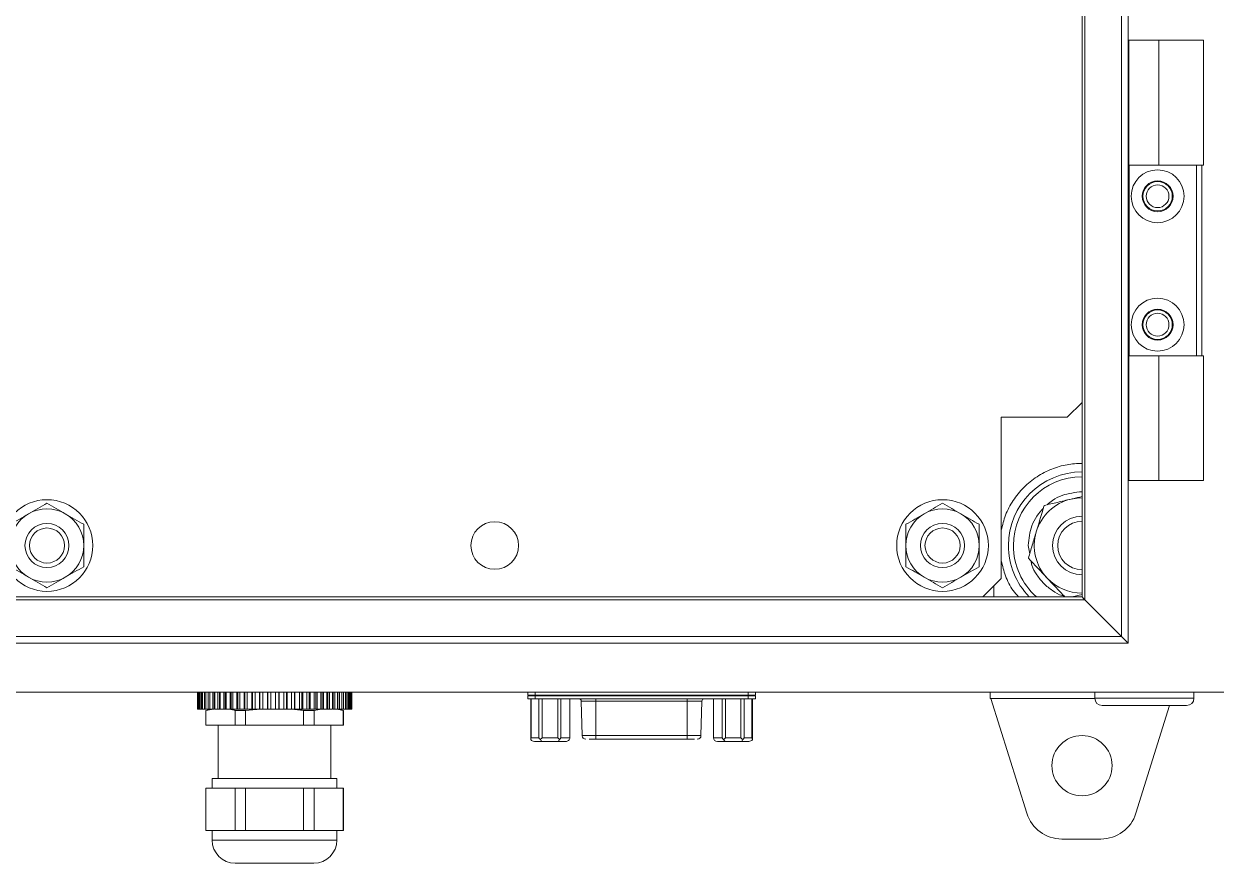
# Model space of a CAD drawing. Extents: x 4137 to 28680, y 2446 to 6814.
# Drawn here: x 16309.4 to 16514, y 6195.1 to 6339.2 of the extents above; entities that cross this region are included whole.
import ezdxf

# ---------------------------------------------------------------- set-up
doc = ezdxf.new("R2010")
doc.units = 0
doc.header["$LTSCALE"] = 0.5
doc.layers.get('0').update_dxf_attribs({"linetype": 'CONTINUOUS'})

msp = doc.modelspace()

# ---------------------------------------------------------------- linework, layer by layer
at = {"color": 7, "linetype": 'Continuous', "lineweight": 15}
for p, q in [((16498.95, 6594.02), (16498.95, 6232.89)), ((16498.95, 6594.02), (16498.95, 6232.89)), ((16497.78, 6592.86), (16497.78, 6234.06)), ((16497.78, 6592.86), (16497.78, 6234.06)), ((16491, 6586.08), (16491, 6240.84)), ((16491, 6586.08), (16491, 6240.84)), ((16491.49, 6240.34), (16491.49, 6586.57)), ((16491.49, 6240.34), (16491.49, 6586.57)), ((16499.04, 6336.41), (16498.95, 6336.41)), ((16499.04, 6336.41), (16498.95, 6336.41)), ((16499.04, 6314.99), (16499.04, 6336.41)), ((16499.04, 6336.41), (16504.16, 6336.41)), ((16499.04, 6314.99), (16499.04, 6336.41)), ((16499.04, 6336.41), (16504.16, 6336.41)), ((16504.16, 6336.41), (16504.16, 6314.99)), ((16504.16, 6336.41), (16511.85, 6336.41)), ((16504.16, 6336.41), (16504.16, 6314.99)), ((16504.16, 6336.41), (16511.85, 6336.41)), ((16511.85, 6314.99), (16511.85, 6336.41)), ((16511.85, 6314.99), (16511.85, 6336.41)), ((16498.95, 6314.99), (16499.04, 6314.99)), ((16498.95, 6314.99), (16499.04, 6314.99)), ((16504.16, 6314.99), (16499.04, 6314.99)), ((16504.16, 6314.99), (16499.04, 6314.99)), ((16499.07, 6282.23), (16499.07, 6314.99)), ((16499.07, 6282.23), (16499.07, 6314.99)), ((16504.16, 6314.99), (16511.85, 6314.99)), ((16504.16, 6314.99), (16511.85, 6314.99)), ((16510.66, 6314.99), (16510.66, 6282.23)), ((16510.66, 6314.99), (16510.66, 6282.23)), ((16511.54, 6282.23), (16511.54, 6314.99)), ((16511.54, 6282.23), (16511.54, 6314.99)), ((16498.95, 6282.23), (16499.04, 6282.23)), ((16498.95, 6282.23), (16499.04, 6282.23)), ((16499.04, 6260.81), (16499.04, 6282.23)), ((16499.04, 6282.23), (16504.16, 6282.23)), ((16499.04, 6260.81), (16499.04, 6282.23)), ((16499.04, 6282.23), (16504.16, 6282.23)), ((16504.16, 6282.23), (16504.16, 6260.81)), ((16511.85, 6282.23), (16504.16, 6282.23)), ((16504.16, 6282.23), (16504.16, 6260.81)), ((16511.85, 6282.23), (16504.16, 6282.23)), ((16511.85, 6260.81), (16511.85, 6282.23)), ((16511.85, 6260.81), (16511.85, 6282.23)), ((16491, 6274.23), (16488.48, 6271.71)), ((16491, 6274.23), (16488.48, 6271.71)), ((16488.48, 6271.71), (16477.14, 6271.71)), ((16477.14, 6271.71), (16477.14, 6243.99)), ((16488.48, 6271.71), (16477.14, 6271.71)), ((16477.14, 6271.71), (16477.14, 6243.99)), ((16498.95, 6260.81), (16499.04, 6260.81)), ((16498.95, 6260.81), (16499.04, 6260.81)), ((16499.04, 6260.81), (16504.16, 6260.81)), ((16499.04, 6260.81), (16504.16, 6260.81)), ((16504.16, 6260.81), (16511.85, 6260.81)), ((16504.16, 6260.81), (16511.85, 6260.81)), ((16477.14, 6243.99), (16473.99, 6240.84)), ((16477.14, 6243.99), (16473.99, 6240.84)), ((16475.88, 6240.84), (16475.88, 6242.73)), ((16475.88, 6240.84), (16475.88, 6242.73)), ((16280.09, 6240.34), (16491.49, 6240.34)), ((16280.09, 6240.34), (16491.49, 6240.34)), ((16491, 6240.84), (16280.58, 6240.84)), ((16491, 6240.84), (16280.58, 6240.84)), ((16491, 6241.24), (16489.29, 6240.84)), ((16491, 6241.24), (16489.29, 6240.84)), ((16497.78, 6234.06), (16491.49, 6240.34)), ((16497.78, 6234.06), (16491.49, 6240.34)), ((16497.78, 6234.06), (16273.8, 6234.06)), ((16497.78, 6234.06), (16273.8, 6234.06)), ((16497.78, 6234.06), (16498.95, 6232.89)), ((16497.78, 6234.06), (16498.95, 6232.89)), ((16498.95, 6232.89), (16272.63, 6232.89)), ((16498.95, 6232.89), (16272.63, 6232.89)), ((16264.2, 6224.46), (16516.2, 6224.46)), ((16264.2, 6224.46), (16516.2, 6224.46)), ((16339.15, 6224.46), (16339.15, 6221.58)), ((16339.15, 6224.46), (16339.15, 6221.58)), ((16339.16, 6224.46), (16339.16, 6221.58)), ((16339.16, 6224.46), (16339.16, 6221.58)), ((16339.25, 6221.58), (16339.25, 6224.46)), ((16339.25, 6221.58), (16339.25, 6224.46)), ((16339.31, 6224.46), (16339.31, 6221.58)), ((16339.31, 6224.46), (16339.31, 6221.58)), ((16339.49, 6221.58), (16339.49, 6224.46)), ((16339.49, 6221.58), (16339.49, 6224.46)), ((16339.61, 6224.46), (16339.61, 6221.58)), ((16339.61, 6224.46), (16339.61, 6221.58)), ((16339.87, 6221.58), (16339.87, 6224.46)), ((16339.87, 6221.58), (16339.87, 6224.46)), ((16340.05, 6224.46), (16340.05, 6221.58)), ((16340.05, 6224.46), (16340.05, 6221.58)), ((16340.38, 6221.58), (16340.38, 6224.46)), ((16340.38, 6221.58), (16340.38, 6224.46)), ((16340.62, 6224.46), (16340.62, 6221.58)), ((16340.62, 6224.46), (16340.62, 6221.58)), ((16341.03, 6221.58), (16341.03, 6224.46)), ((16341.03, 6221.58), (16341.03, 6224.46)), ((16341.31, 6224.46), (16341.31, 6221.58)), ((16341.31, 6224.46), (16341.31, 6221.58)), ((16341.32, 6224.46), (16341.32, 6221.58)), ((16341.32, 6224.46), (16341.32, 6221.58)), ((16341.8, 6221.58), (16341.8, 6224.46)), ((16341.8, 6221.58), (16341.8, 6224.46)), ((16342.06, 6224.46), (16342.06, 6221.58)), ((16342.06, 6224.46), (16342.06, 6221.58)), ((16342.14, 6224.46), (16342.14, 6221.58)), ((16342.14, 6224.46), (16342.14, 6221.58)), ((16342.69, 6221.58), (16342.69, 6224.46)), ((16342.69, 6221.58), (16342.69, 6224.46)), ((16342.93, 6224.46), (16342.93, 6221.58)), ((16342.93, 6224.46), (16342.93, 6221.58)), ((16343.08, 6224.46), (16343.08, 6221.58)), ((16343.08, 6224.46), (16343.08, 6221.58)), ((16343.68, 6221.58), (16343.68, 6224.46)), ((16343.68, 6221.58), (16343.68, 6224.46)), ((16343.9, 6224.46), (16343.9, 6221.58)), ((16343.9, 6224.46), (16343.9, 6221.58)), ((16344.12, 6224.46), (16344.12, 6221.58)), ((16344.12, 6224.46), (16344.12, 6221.58)), ((16344.77, 6221.58), (16344.77, 6224.46)), ((16344.77, 6221.58), (16344.77, 6224.46)), ((16344.96, 6224.46), (16344.96, 6221.58)), ((16344.96, 6224.46), (16344.96, 6221.58)), ((16345.24, 6224.46), (16345.24, 6221.58)), ((16345.24, 6224.46), (16345.24, 6221.58)), ((16345.95, 6221.58), (16345.95, 6224.46)), ((16345.95, 6221.58), (16345.95, 6224.46)), ((16346.1, 6224.46), (16346.1, 6221.58)), ((16346.1, 6224.46), (16346.1, 6221.58)), ((16346.45, 6224.46), (16346.45, 6221.58)), ((16346.45, 6224.46), (16346.45, 6221.58)), ((16347.19, 6221.58), (16347.19, 6224.46)), ((16347.19, 6221.58), (16347.19, 6224.46)), ((16347.32, 6224.46), (16347.32, 6221.58)), ((16347.32, 6224.46), (16347.32, 6221.58)), ((16347.72, 6224.46), (16347.72, 6221.58)), ((16347.72, 6224.46), (16347.72, 6221.58)), ((16348.49, 6221.58), (16348.49, 6224.46)), ((16348.49, 6221.58), (16348.49, 6224.46)), ((16348.59, 6224.46), (16348.59, 6221.58)), ((16348.59, 6224.46), (16348.59, 6221.58)), ((16349.05, 6224.46), (16349.05, 6221.58)), ((16349.05, 6224.46), (16349.05, 6221.58)), ((16349.83, 6221.58), (16349.83, 6224.46)), ((16349.83, 6221.58), (16349.83, 6224.46)), ((16349.9, 6224.46), (16349.9, 6221.58)), ((16349.9, 6224.46), (16349.9, 6221.58)), ((16350.41, 6224.46), (16350.41, 6221.58)), ((16350.41, 6224.46), (16350.41, 6221.58)), ((16351.21, 6221.58), (16351.21, 6224.46)), ((16351.21, 6221.58), (16351.21, 6224.46)), ((16351.24, 6224.46), (16351.24, 6221.58)), ((16351.24, 6224.46), (16351.24, 6221.58)), ((16351.78, 6221.58), (16351.78, 6224.46)), ((16351.78, 6221.58), (16351.78, 6224.46)), ((16351.79, 6224.46), (16351.79, 6221.58)), ((16351.79, 6224.46), (16351.79, 6221.58)), ((16352.59, 6221.58), (16352.59, 6224.46)), ((16352.59, 6221.58), (16352.59, 6224.46)), ((16353.13, 6221.58), (16353.13, 6224.46)), ((16353.13, 6221.58), (16353.13, 6224.46)), ((16353.18, 6224.46), (16353.18, 6221.58)), ((16353.18, 6224.46), (16353.18, 6221.58)), ((16353.97, 6221.58), (16353.97, 6224.46)), ((16353.97, 6221.58), (16353.97, 6224.46)), ((16354.48, 6221.58), (16354.48, 6224.46)), ((16354.48, 6221.58), (16354.48, 6224.46)), ((16354.56, 6224.46), (16354.56, 6221.58)), ((16354.56, 6224.46), (16354.56, 6221.58)), ((16355.34, 6221.58), (16355.34, 6224.46)), ((16355.34, 6221.58), (16355.34, 6224.46)), ((16355.8, 6221.58), (16355.8, 6224.46)), ((16355.8, 6221.58), (16355.8, 6224.46)), ((16355.91, 6224.46), (16355.91, 6221.58)), ((16355.91, 6224.46), (16355.91, 6221.58)), ((16356.67, 6221.58), (16356.67, 6224.46)), ((16356.67, 6221.58), (16356.67, 6224.46)), ((16357.08, 6221.58), (16357.08, 6224.46)), ((16357.08, 6221.58), (16357.08, 6224.46)), ((16357.23, 6224.46), (16357.23, 6221.58)), ((16357.23, 6224.46), (16357.23, 6221.58)), ((16357.96, 6221.58), (16357.96, 6224.46)), ((16357.96, 6221.58), (16357.96, 6224.46)), ((16358.32, 6221.58), (16358.32, 6224.46)), ((16358.32, 6221.58), (16358.32, 6224.46)), ((16358.49, 6224.46), (16358.49, 6221.58)), ((16358.49, 6224.46), (16358.49, 6221.58)), ((16359.19, 6221.58), (16359.19, 6224.46)), ((16359.19, 6221.58), (16359.19, 6224.46)), ((16359.48, 6221.58), (16359.48, 6224.46)), ((16359.48, 6221.58), (16359.48, 6224.46)), ((16359.69, 6224.46), (16359.69, 6221.58)), ((16359.69, 6224.46), (16359.69, 6221.58)), ((16360.34, 6221.58), (16360.34, 6224.46)), ((16360.34, 6221.58), (16360.34, 6224.46)), ((16360.57, 6221.58), (16360.57, 6224.46)), ((16360.57, 6221.58), (16360.57, 6224.46)), ((16360.81, 6224.46), (16360.81, 6221.58)), ((16360.81, 6224.46), (16360.81, 6221.58)), ((16361.4, 6221.58), (16361.4, 6224.46)), ((16361.4, 6221.58), (16361.4, 6224.46)), ((16361.57, 6221.58), (16361.57, 6224.46)), ((16361.57, 6221.58), (16361.57, 6224.46)), ((16361.84, 6224.46), (16361.84, 6221.58)), ((16361.84, 6224.46), (16361.84, 6221.58)), ((16362.37, 6221.58), (16362.37, 6224.46)), ((16362.37, 6221.58), (16362.37, 6224.46)), ((16362.47, 6221.58), (16362.47, 6224.46)), ((16362.47, 6221.58), (16362.47, 6224.46)), ((16362.76, 6224.46), (16362.76, 6221.58)), ((16362.76, 6224.46), (16362.76, 6221.58)), ((16363.22, 6221.58), (16363.22, 6224.46)), ((16363.22, 6221.58), (16363.22, 6224.46)), ((16363.26, 6221.58), (16363.26, 6224.46)), ((16363.26, 6221.58), (16363.26, 6224.46)), ((16363.57, 6224.46), (16363.57, 6221.58)), ((16363.57, 6224.46), (16363.57, 6221.58)), ((16363.96, 6221.58), (16363.96, 6224.46)), ((16363.96, 6221.58), (16363.96, 6224.46)), ((16364.26, 6224.46), (16364.26, 6221.58)), ((16364.26, 6224.46), (16364.26, 6221.58)), ((16364.57, 6221.58), (16364.57, 6224.46)), ((16364.57, 6221.58), (16364.57, 6224.46)), ((16364.81, 6224.46), (16364.81, 6221.58)), ((16364.81, 6224.46), (16364.81, 6221.58)), ((16365.05, 6221.58), (16365.05, 6224.46)), ((16365.05, 6221.58), (16365.05, 6224.46)), ((16365.23, 6224.46), (16365.23, 6221.58)), ((16365.23, 6224.46), (16365.23, 6221.58)), ((16365.39, 6221.58), (16365.39, 6224.46)), ((16365.39, 6221.58), (16365.39, 6224.46)), ((16365.51, 6224.46), (16365.51, 6221.58)), ((16365.51, 6224.46), (16365.51, 6221.58)), ((16365.59, 6221.58), (16365.59, 6224.46)), ((16365.59, 6221.58), (16365.59, 6224.46)), ((16365.65, 6224.46), (16365.65, 6221.58)), ((16365.65, 6224.46), (16365.65, 6221.58)), ((16395.87, 6223.95), (16395.87, 6224.46)), ((16395.87, 6223.95), (16395.87, 6224.46)), ((16395.87, 6223.95), (16397.13, 6223.95)), ((16395.87, 6223.95), (16397.13, 6223.95)), ((16395.87, 6223.32), (16395.87, 6223.83)), ((16397.13, 6223.83), (16395.87, 6223.83)), ((16395.87, 6223.32), (16395.87, 6223.83)), ((16397.13, 6223.83), (16395.87, 6223.83)), ((16397.13, 6223.95), (16397.13, 6224.46)), ((16397.13, 6223.95), (16397.13, 6224.46)), ((16397.13, 6223.95), (16433.67, 6223.95)), ((16397.13, 6223.95), (16433.67, 6223.95)), ((16397.13, 6223.32), (16397.13, 6223.83)), ((16433.67, 6223.83), (16397.13, 6223.83)), ((16397.13, 6223.32), (16397.13, 6223.83)), ((16433.67, 6223.83), (16397.13, 6223.83)), ((16397.76, 6223.95), (16397.76, 6223.83)), ((16397.76, 6223.95), (16397.76, 6223.83)), ((16401.54, 6223.83), (16401.54, 6223.95)), ((16401.54, 6223.83), (16401.54, 6223.95)), ((16406.04, 6223.95), (16406.04, 6223.83)), ((16406.04, 6223.95), (16406.04, 6223.83)), ((16424.76, 6223.83), (16424.76, 6223.95)), ((16424.76, 6223.83), (16424.76, 6223.95)), ((16429.26, 6223.95), (16429.26, 6223.83)), ((16429.26, 6223.95), (16429.26, 6223.83)), ((16433.04, 6223.83), (16433.04, 6223.95)), ((16433.04, 6223.83), (16433.04, 6223.95)), ((16433.67, 6223.95), (16433.67, 6224.46)), ((16433.67, 6223.95), (16433.67, 6224.46)), ((16433.67, 6223.95), (16434.93, 6223.95)), ((16433.67, 6223.95), (16434.93, 6223.95)), ((16433.67, 6223.83), (16433.67, 6223.32)), ((16434.93, 6223.83), (16433.67, 6223.83)), ((16433.67, 6223.83), (16433.67, 6223.32)), ((16434.93, 6223.83), (16433.67, 6223.83)), ((16434.93, 6223.95), (16434.93, 6224.46)), ((16434.93, 6223.95), (16434.93, 6224.46)), ((16434.93, 6223.32), (16434.93, 6223.83)), ((16434.93, 6223.32), (16434.93, 6223.83)), ((16475.25, 6224.46), (16475.25, 6223.41)), ((16475.25, 6224.46), (16475.25, 6223.41)), ((16493.2, 6224.46), (16493.2, 6223.45)), ((16493.2, 6224.46), (16493.2, 6223.45)), ((16510.21, 6223.45), (16510.21, 6224.46)), ((16510.21, 6223.45), (16510.21, 6224.46)), ((16339.15, 6221.58), (16339.16, 6221.58)), ((16339.15, 6221.58), (16339.16, 6221.58)), ((16339.16, 6221.58), (16339.25, 6221.58)), ((16339.16, 6221.58), (16339.25, 6221.58)), ((16339.25, 6221.58), (16339.31, 6221.58)), ((16339.25, 6221.58), (16339.31, 6221.58)), ((16339.31, 6221.58), (16339.49, 6221.58)), ((16339.31, 6221.58), (16339.49, 6221.58)), ((16339.49, 6221.58), (16339.61, 6221.58)), ((16339.49, 6221.58), (16339.61, 6221.58)), ((16339.61, 6221.58), (16339.87, 6221.58)), ((16339.61, 6221.58), (16339.87, 6221.58)), ((16339.87, 6221.58), (16340.05, 6221.58)), ((16339.87, 6221.58), (16340.05, 6221.58)), ((16340.05, 6221.58), (16340.38, 6221.58)), ((16340.05, 6221.58), (16340.38, 6221.58)), ((16340.38, 6221.58), (16340.62, 6221.58)), ((16340.38, 6221.58), (16340.62, 6221.58)), ((16341.43, 6221.58), (16340.59, 6221.35)), ((16341.43, 6221.58), (16340.59, 6221.35)), ((16340.62, 6221.58), (16341.03, 6221.58)), ((16340.62, 6221.58), (16341.03, 6221.58)), ((16340.63, 6221.35), (16341.93, 6221.58)), ((16340.63, 6221.35), (16341.93, 6221.58)), ((16341.03, 6221.58), (16341.31, 6221.58)), ((16341.03, 6221.58), (16341.31, 6221.58)), ((16341.32, 6221.58), (16341.8, 6221.58)), ((16341.32, 6221.58), (16341.8, 6221.58)), ((16341.8, 6221.58), (16342.06, 6221.58)), ((16341.8, 6221.58), (16342.06, 6221.58)), ((16342.14, 6221.58), (16342.69, 6221.58)), ((16342.14, 6221.58), (16342.69, 6221.58)), ((16342.69, 6221.58), (16342.93, 6221.58)), ((16342.69, 6221.58), (16342.93, 6221.58)), ((16342.93, 6221.58), (16343.08, 6221.58)), ((16342.93, 6221.58), (16343.08, 6221.58)), ((16343.08, 6221.58), (16343.68, 6221.58)), ((16343.08, 6221.58), (16343.68, 6221.58)), ((16343.68, 6221.58), (16343.9, 6221.58)), ((16343.68, 6221.58), (16343.9, 6221.58)), ((16343.9, 6221.58), (16344.12, 6221.58)), ((16343.9, 6221.58), (16344.12, 6221.58)), ((16344.12, 6221.58), (16344.77, 6221.58)), ((16344.12, 6221.58), (16344.77, 6221.58)), ((16344.77, 6221.58), (16344.96, 6221.58)), ((16344.77, 6221.58), (16344.96, 6221.58)), ((16344.96, 6221.58), (16345.24, 6221.58)), ((16344.96, 6221.58), (16345.24, 6221.58)), ((16345.24, 6221.58), (16345.95, 6221.58)), ((16345.24, 6221.58), (16345.95, 6221.58)), ((16345.95, 6221.58), (16346.1, 6221.58)), ((16345.95, 6221.58), (16346.1, 6221.58)), ((16346.1, 6221.58), (16346.59, 6221.58)), ((16346.1, 6221.58), (16346.59, 6221.58)), ((16346.45, 6221.58), (16347.19, 6221.58)), ((16346.45, 6221.58), (16347.19, 6221.58)), ((16347.19, 6221.58), (16347.32, 6221.58)), ((16347.19, 6221.58), (16347.32, 6221.58)), ((16347.32, 6221.58), (16347.83, 6221.58)), ((16347.32, 6221.58), (16347.83, 6221.58)), ((16347.41, 6221.35), (16350.02, 6221.58)), ((16347.41, 6221.35), (16350.02, 6221.58)), ((16347.72, 6221.58), (16348.49, 6221.58)), ((16347.72, 6221.58), (16348.49, 6221.58)), ((16348.49, 6221.58), (16348.59, 6221.58)), ((16348.49, 6221.58), (16348.59, 6221.58)), ((16348.59, 6221.58), (16349.11, 6221.58)), ((16348.59, 6221.58), (16349.11, 6221.58)), ((16349.05, 6221.58), (16349.83, 6221.58)), ((16349.05, 6221.58), (16349.83, 6221.58)), ((16349.83, 6221.58), (16349.9, 6221.58)), ((16349.83, 6221.58), (16349.9, 6221.58)), ((16349.9, 6221.58), (16350.44, 6221.58)), ((16349.9, 6221.58), (16350.44, 6221.58)), ((16350.41, 6221.58), (16351.21, 6221.58)), ((16350.41, 6221.58), (16351.21, 6221.58)), ((16351.21, 6221.58), (16351.24, 6221.58)), ((16351.21, 6221.58), (16351.24, 6221.58)), ((16351.24, 6221.58), (16351.78, 6221.58)), ((16351.24, 6221.58), (16351.78, 6221.58)), ((16351.79, 6221.58), (16351.78, 6221.58)), ((16351.79, 6221.58), (16351.78, 6221.58)), ((16351.79, 6221.58), (16352.59, 6221.58)), ((16351.79, 6221.58), (16352.59, 6221.58)), ((16352.59, 6221.58), (16353.13, 6221.58)), ((16352.59, 6221.58), (16353.13, 6221.58)), ((16353.18, 6221.58), (16353.13, 6221.58)), ((16353.18, 6221.58), (16353.13, 6221.58)), ((16353.18, 6221.58), (16353.97, 6221.58)), ((16353.18, 6221.58), (16353.97, 6221.58)), ((16353.94, 6221.58), (16354.48, 6221.58)), ((16353.94, 6221.58), (16354.48, 6221.58)), ((16354.56, 6221.58), (16354.48, 6221.58)), ((16354.56, 6221.58), (16354.48, 6221.58)), ((16354.56, 6221.58), (16355.34, 6221.58)), ((16354.56, 6221.58), (16355.34, 6221.58)), ((16355.27, 6221.58), (16355.8, 6221.58)), ((16355.27, 6221.58), (16355.8, 6221.58)), ((16355.91, 6221.58), (16355.8, 6221.58)), ((16355.91, 6221.58), (16355.8, 6221.58)), ((16355.91, 6221.58), (16356.67, 6221.58)), ((16355.91, 6221.58), (16356.67, 6221.58)), ((16356.57, 6221.58), (16357.08, 6221.58)), ((16356.57, 6221.58), (16357.08, 6221.58)), ((16357.23, 6221.58), (16357.08, 6221.58)), ((16357.23, 6221.58), (16357.08, 6221.58)), ((16357.23, 6221.58), (16357.96, 6221.58)), ((16357.23, 6221.58), (16357.96, 6221.58)), ((16357.82, 6221.58), (16358.32, 6221.58)), ((16357.82, 6221.58), (16358.32, 6221.58)), ((16358.49, 6221.58), (16358.32, 6221.58)), ((16358.49, 6221.58), (16358.32, 6221.58)), ((16358.49, 6221.58), (16359.19, 6221.58)), ((16358.49, 6221.58), (16359.19, 6221.58)), ((16359.02, 6221.58), (16359.48, 6221.58)), ((16359.02, 6221.58), (16359.48, 6221.58)), ((16359.18, 6221.35), (16360.48, 6221.58)), ((16359.18, 6221.35), (16360.48, 6221.58)), ((16359.69, 6221.58), (16359.48, 6221.58)), ((16359.69, 6221.58), (16359.48, 6221.58)), ((16359.69, 6221.58), (16360.34, 6221.58)), ((16359.69, 6221.58), (16360.34, 6221.58)), ((16360.34, 6221.58), (16360.57, 6221.58)), ((16360.34, 6221.58), (16360.57, 6221.58)), ((16360.81, 6221.58), (16360.57, 6221.58)), ((16360.81, 6221.58), (16360.57, 6221.58)), ((16360.81, 6221.58), (16361.4, 6221.58)), ((16360.81, 6221.58), (16361.4, 6221.58)), ((16361.4, 6221.58), (16361.57, 6221.58)), ((16361.4, 6221.58), (16361.57, 6221.58)), ((16361.84, 6221.58), (16361.57, 6221.58)), ((16361.84, 6221.58), (16361.57, 6221.58)), ((16361.84, 6221.58), (16362.37, 6221.58)), ((16361.84, 6221.58), (16362.37, 6221.58)), ((16362.76, 6221.58), (16362.47, 6221.58)), ((16362.76, 6221.58), (16362.47, 6221.58)), ((16362.76, 6221.58), (16363.22, 6221.58)), ((16362.76, 6221.58), (16363.22, 6221.58)), ((16363.57, 6221.58), (16363.26, 6221.58)), ((16363.57, 6221.58), (16363.26, 6221.58)), ((16364.21, 6221.35), (16363.37, 6221.58)), ((16364.21, 6221.35), (16363.37, 6221.58)), ((16363.57, 6221.58), (16363.96, 6221.58)), ((16363.57, 6221.58), (16363.96, 6221.58)), ((16364.26, 6221.58), (16363.96, 6221.58)), ((16364.26, 6221.58), (16363.96, 6221.58)), ((16364.26, 6221.58), (16364.57, 6221.58)), ((16364.26, 6221.58), (16364.57, 6221.58)), ((16364.81, 6221.58), (16364.57, 6221.58)), ((16364.81, 6221.58), (16364.57, 6221.58)), ((16364.81, 6221.58), (16365.05, 6221.58)), ((16364.81, 6221.58), (16365.05, 6221.58)), ((16365.23, 6221.58), (16365.05, 6221.58)), ((16365.23, 6221.58), (16365.05, 6221.58)), ((16365.23, 6221.58), (16365.39, 6221.58)), ((16365.23, 6221.58), (16365.39, 6221.58)), ((16365.51, 6221.58), (16365.39, 6221.58)), ((16365.51, 6221.58), (16365.39, 6221.58)), ((16365.51, 6221.58), (16365.59, 6221.58)), ((16365.51, 6221.58), (16365.59, 6221.58)), ((16365.65, 6221.58), (16365.59, 6221.58)), ((16365.65, 6221.58), (16365.59, 6221.58)), ((16397.13, 6223.32), (16395.87, 6223.32)), ((16397.13, 6223.32), (16395.87, 6223.32)), ((16396.37, 6223.32), (16396.37, 6216.33)), ((16396.37, 6223.32), (16396.37, 6216.33)), ((16396.45, 6223.32), (16396.45, 6216.65)), ((16396.45, 6223.32), (16396.45, 6216.65)), ((16433.67, 6223.32), (16397.13, 6223.32)), ((16433.67, 6223.32), (16397.13, 6223.32)), ((16397.79, 6216.65), (16397.79, 6223.32)), ((16397.79, 6216.65), (16397.79, 6223.32)), ((16398.34, 6223.32), (16398.34, 6216.65)), ((16398.34, 6223.32), (16398.34, 6216.65)), ((16401.01, 6216.65), (16401.01, 6223.32)), ((16401.01, 6216.65), (16401.01, 6223.32)), ((16401.56, 6223.32), (16401.56, 6216.65)), ((16401.56, 6223.32), (16401.56, 6216.65)), ((16403.07, 6223.32), (16403.07, 6216.65)), ((16403.07, 6223.32), (16403.07, 6216.65)), ((16405.04, 6222.96), (16405.2, 6217.01)), ((16405.04, 6222.96), (16405.2, 6217.01)), ((16407.55, 6222.96), (16407.55, 6223.32)), ((16407.55, 6222.96), (16407.55, 6223.32)), ((16407.55, 6222.96), (16423.25, 6222.96)), ((16407.55, 6217.01), (16407.55, 6222.96)), ((16407.55, 6222.96), (16423.25, 6222.96)), ((16407.55, 6217.01), (16407.55, 6222.96)), ((16423.25, 6223.32), (16423.25, 6222.96)), ((16423.25, 6223.32), (16423.25, 6222.96)), ((16423.25, 6222.96), (16423.25, 6217.01)), ((16423.25, 6222.96), (16423.25, 6217.01)), ((16425.6, 6217.01), (16425.76, 6222.96)), ((16425.6, 6217.01), (16425.76, 6222.96)), ((16427.73, 6223.32), (16427.73, 6216.65)), ((16427.73, 6223.32), (16427.73, 6216.65)), ((16429.24, 6216.65), (16429.24, 6223.32)), ((16429.24, 6216.65), (16429.24, 6223.32)), ((16429.79, 6223.32), (16429.79, 6216.65)), ((16429.79, 6223.32), (16429.79, 6216.65)), ((16432.46, 6216.65), (16432.46, 6223.32)), ((16432.46, 6216.65), (16432.46, 6223.32)), ((16433.01, 6223.32), (16433.01, 6216.65)), ((16433.01, 6223.32), (16433.01, 6216.65)), ((16434.93, 6223.32), (16433.67, 6223.32)), ((16434.93, 6223.32), (16433.67, 6223.32)), ((16434.35, 6216.65), (16434.35, 6223.32)), ((16434.35, 6216.65), (16434.35, 6223.32)), ((16434.43, 6216.33), (16434.43, 6223.32)), ((16434.43, 6216.33), (16434.43, 6223.32)), ((16475.25, 6223.41), (16475.36, 6223.41)), ((16475.25, 6223.41), (16475.36, 6223.41)), ((16475.36, 6223.41), (16493.21, 6223.41)), ((16475.36, 6223.41), (16481.53, 6203.68)), ((16475.36, 6223.41), (16493.21, 6223.41)), ((16475.36, 6223.41), (16481.53, 6203.68)), ((16500.26, 6203.68), (16506.04, 6222.19)), ((16500.26, 6203.68), (16506.04, 6222.19)), ((16340.59, 6221.35), (16340.59, 6218.79)), ((16340.59, 6221.35), (16340.63, 6221.35)), ((16340.59, 6221.35), (16340.59, 6218.79)), ((16340.59, 6221.35), (16340.63, 6221.35)), ((16340.63, 6218.79), (16340.63, 6221.35)), ((16340.63, 6218.79), (16340.63, 6221.35)), ((16345.62, 6221.35), (16347.41, 6221.35)), ((16345.62, 6218.79), (16345.62, 6221.35)), ((16345.62, 6221.35), (16347.41, 6221.35)), ((16345.62, 6218.79), (16345.62, 6221.35)), ((16347.41, 6218.79), (16347.41, 6221.35)), ((16347.41, 6218.79), (16347.41, 6221.35)), ((16357.39, 6218.79), (16357.39, 6221.35)), ((16357.39, 6221.35), (16359.18, 6221.35)), ((16357.39, 6218.79), (16357.39, 6221.35)), ((16357.39, 6221.35), (16359.18, 6221.35)), ((16359.18, 6218.79), (16359.18, 6221.35)), ((16359.18, 6218.79), (16359.18, 6221.35)), ((16364.17, 6218.79), (16364.17, 6221.35)), ((16364.17, 6221.35), (16364.21, 6221.35)), ((16364.17, 6218.79), (16364.17, 6221.35)), ((16364.17, 6221.35), (16364.21, 6221.35)), ((16364.21, 6218.79), (16364.21, 6221.35)), ((16364.21, 6218.79), (16364.21, 6221.35)), ((16340.63, 6218.79), (16340.59, 6218.79)), ((16340.63, 6218.79), (16340.59, 6218.79)), ((16345.62, 6218.79), (16340.63, 6218.79)), ((16345.62, 6218.79), (16340.63, 6218.79)), ((16342.75, 6218.79), (16342.75, 6209.67)), ((16342.75, 6218.79), (16342.75, 6209.67)), ((16347.41, 6218.79), (16345.62, 6218.79)), ((16347.41, 6218.79), (16345.62, 6218.79)), ((16357.39, 6218.79), (16347.41, 6218.79)), ((16357.39, 6218.79), (16347.41, 6218.79)), ((16359.18, 6218.79), (16357.39, 6218.79)), ((16359.18, 6218.79), (16357.39, 6218.79)), ((16364.17, 6218.79), (16359.18, 6218.79)), ((16364.17, 6218.79), (16359.18, 6218.79)), ((16362.05, 6209.67), (16362.05, 6218.79)), ((16362.05, 6209.67), (16362.05, 6218.79)), ((16364.21, 6218.79), (16364.17, 6218.79)), ((16364.21, 6218.79), (16364.17, 6218.79)), ((16397.79, 6216.65), (16396.45, 6216.65)), ((16397.79, 6216.65), (16396.45, 6216.65)), ((16397, 6216.02), (16398.34, 6216.02)), ((16397, 6216.02), (16398.34, 6216.02)), ((16398.02, 6216.33), (16398.34, 6216.65)), ((16398.02, 6216.33), (16398.34, 6216.65)), ((16401.01, 6216.65), (16398.34, 6216.65)), ((16401.01, 6216.65), (16398.34, 6216.65)), ((16398.34, 6216.02), (16401.01, 6216.02)), ((16398.34, 6216.02), (16401.01, 6216.02)), ((16401.01, 6216.02), (16402.35, 6216.02)), ((16401.01, 6216.02), (16402.35, 6216.02)), ((16403.07, 6216.65), (16401.56, 6216.65)), ((16403.07, 6216.65), (16401.56, 6216.65)), ((16405.85, 6216.39), (16405.83, 6216.39)), ((16405.85, 6216.39), (16405.83, 6216.39)), ((16406.39, 6216.39), (16407.55, 6216.39)), ((16406.39, 6216.39), (16407.55, 6216.39)), ((16407.55, 6217.01), (16423.25, 6217.01)), ((16407.55, 6216.39), (16407.55, 6217.01)), ((16407.55, 6217.01), (16423.25, 6217.01)), ((16407.55, 6216.39), (16407.55, 6217.01)), ((16407.55, 6216.39), (16423.25, 6216.39)), ((16407.55, 6216.39), (16423.25, 6216.39)), ((16423.25, 6217.01), (16423.25, 6216.39)), ((16423.25, 6217.01), (16423.25, 6216.39)), ((16423.25, 6216.39), (16424.41, 6216.39)), ((16423.25, 6216.39), (16424.41, 6216.39)), ((16424.97, 6216.39), (16424.95, 6216.39)), ((16424.97, 6216.39), (16424.95, 6216.39)), ((16429.24, 6216.65), (16427.73, 6216.65)), ((16429.24, 6216.65), (16427.73, 6216.65)), ((16428.45, 6216.02), (16429.79, 6216.02)), ((16428.45, 6216.02), (16429.79, 6216.02)), ((16432.46, 6216.65), (16429.79, 6216.65)), ((16432.46, 6216.65), (16429.79, 6216.65)), ((16429.79, 6216.02), (16432.46, 6216.02)), ((16429.79, 6216.02), (16432.46, 6216.02)), ((16432.46, 6216.02), (16433.8, 6216.02)), ((16432.46, 6216.02), (16433.8, 6216.02)), ((16434.35, 6216.65), (16433.01, 6216.65)), ((16434.35, 6216.65), (16433.01, 6216.65)), ((16341.69, 6209.67), (16341.69, 6208.01)), ((16341.69, 6209.67), (16363.11, 6209.67)), ((16341.69, 6209.67), (16341.69, 6208.01)), ((16341.69, 6209.67), (16363.11, 6209.67)), ((16363.11, 6208.01), (16363.11, 6209.67)), ((16363.11, 6208.01), (16363.11, 6209.67)), ((16340.59, 6208.01), (16340.59, 6200.74)), ((16340.63, 6208.01), (16340.59, 6208.01)), ((16340.59, 6208.01), (16340.59, 6200.74)), ((16340.63, 6208.01), (16340.59, 6208.01)), ((16340.63, 6200.74), (16340.63, 6208.01)), ((16343.12, 6208.01), (16340.63, 6208.01)), ((16340.63, 6200.74), (16340.63, 6208.01)), ((16343.12, 6208.01), (16340.63, 6208.01)), ((16345.62, 6208.01), (16343.12, 6208.01)), ((16345.62, 6208.01), (16343.12, 6208.01)), ((16345.62, 6200.74), (16345.62, 6208.01)), ((16347.41, 6208.01), (16345.62, 6208.01)), ((16345.62, 6200.74), (16345.62, 6208.01)), ((16347.41, 6208.01), (16345.62, 6208.01)), ((16347.41, 6200.74), (16347.41, 6208.01)), ((16352.4, 6208.01), (16347.41, 6208.01)), ((16347.41, 6200.74), (16347.41, 6208.01)), ((16352.4, 6208.01), (16347.41, 6208.01)), ((16357.39, 6208.01), (16352.4, 6208.01)), ((16357.39, 6208.01), (16352.4, 6208.01)), ((16357.39, 6200.74), (16357.39, 6208.01)), ((16359.18, 6208.01), (16357.39, 6208.01)), ((16357.39, 6200.74), (16357.39, 6208.01)), ((16359.18, 6208.01), (16357.39, 6208.01)), ((16359.18, 6200.74), (16359.18, 6208.01)), ((16361.68, 6208.01), (16359.18, 6208.01)), ((16359.18, 6200.74), (16359.18, 6208.01)), ((16361.68, 6208.01), (16359.18, 6208.01)), ((16364.17, 6208.01), (16361.68, 6208.01)), ((16364.17, 6208.01), (16361.68, 6208.01)), ((16364.17, 6200.74), (16364.17, 6208.01)), ((16364.21, 6208.01), (16364.17, 6208.01)), ((16364.17, 6200.74), (16364.17, 6208.01)), ((16364.21, 6208.01), (16364.17, 6208.01)), ((16364.21, 6200.74), (16364.21, 6208.01)), ((16364.21, 6200.74), (16364.21, 6208.01)), ((16340.59, 6200.74), (16340.63, 6200.74)), ((16340.59, 6200.74), (16340.63, 6200.74)), ((16340.63, 6200.74), (16343.12, 6200.74)), ((16340.63, 6200.74), (16343.12, 6200.74)), ((16341.69, 6200.74), (16341.69, 6199.08)), ((16341.69, 6200.74), (16341.69, 6199.08)), ((16343.12, 6200.74), (16345.62, 6200.74)), ((16343.12, 6200.74), (16345.62, 6200.74)), ((16345.62, 6200.74), (16347.41, 6200.74)), ((16345.62, 6200.74), (16347.41, 6200.74)), ((16347.41, 6200.74), (16352.4, 6200.74)), ((16347.41, 6200.74), (16352.4, 6200.74)), ((16352.4, 6200.74), (16357.39, 6200.74)), ((16352.4, 6200.74), (16357.39, 6200.74)), ((16357.39, 6200.74), (16359.18, 6200.74)), ((16357.39, 6200.74), (16359.18, 6200.74)), ((16359.18, 6200.74), (16361.68, 6200.74)), ((16359.18, 6200.74), (16361.68, 6200.74)), ((16361.68, 6200.74), (16364.17, 6200.74)), ((16361.68, 6200.74), (16364.17, 6200.74)), ((16363.11, 6199.08), (16363.11, 6200.74)), ((16363.11, 6199.08), (16363.11, 6200.74)), ((16364.17, 6200.74), (16364.21, 6200.74)), ((16364.17, 6200.74), (16364.21, 6200.74)), ((16487.54, 6199.26), (16494.24, 6199.26)), ((16487.54, 6199.26), (16494.24, 6199.26)), ((16345.65, 6195.12), (16359.15, 6195.12)), ((16345.65, 6195.12), (16359.15, 6195.12))]:
    msp.add_line(p, q, dxfattribs=at)
at = {"color": 8, "linetype": 'Continuous', "lineweight": 15}
for p, q in [((16482.02, 6248.24), (16481.75, 6249.66)), ((16482.02, 6248.24), (16481.75, 6249.66)), ((16407.55, 6223.83), (16407.55, 6223.95)), ((16407.55, 6223.83), (16407.55, 6223.95)), ((16423.25, 6223.83), (16423.25, 6223.95)), ((16423.25, 6223.83), (16423.25, 6223.95)), ((16405.04, 6222.96), (16407.55, 6222.96)), ((16405.04, 6222.96), (16407.55, 6222.96)), ((16423.25, 6222.96), (16425.76, 6222.96)), ((16423.25, 6222.96), (16425.76, 6222.96)), ((16493.2, 6223.45), (16510.21, 6223.45)), ((16493.2, 6223.45), (16510.21, 6223.45)), ((16405.2, 6217.01), (16407.55, 6217.01)), ((16405.2, 6217.01), (16407.55, 6217.01)), ((16423.25, 6217.01), (16425.6, 6217.01)), ((16423.25, 6217.01), (16425.6, 6217.01)), ((16341.69, 6199.08), (16363.11, 6199.08)), ((16341.69, 6199.08), (16363.11, 6199.08))]:
    msp.add_line(p, q, dxfattribs=at)
at = {"color": 7, "linetype": 'Continuous', "lineweight": 15, "flags": 128}
for points in [[(16491, 6257.85), (16490.17, 6257.81), (16489.12, 6257.63)], [(16491, 6257.85), (16490.17, 6257.81), (16489.12, 6257.63)], [(16491, 6240.84), (16491.06, 6240.78), (16491.22, 6240.61), (16491.49, 6240.34)], [(16491, 6240.84), (16491.06, 6240.78), (16491.22, 6240.61), (16491.49, 6240.34)], [(16401.01, 6216.65), (16401.12, 6216.54), (16401.23, 6216.43), (16401.32, 6216.33)], [(16401.01, 6216.65), (16401.12, 6216.54), (16401.23, 6216.43), (16401.32, 6216.33)], [(16429.48, 6216.33), (16429.57, 6216.43), (16429.68, 6216.54), (16429.79, 6216.65)], [(16429.48, 6216.33), (16429.57, 6216.43), (16429.68, 6216.54), (16429.79, 6216.65)], [(16432.46, 6216.65), (16432.57, 6216.54), (16432.68, 6216.43), (16432.78, 6216.33)], [(16432.46, 6216.65), (16432.57, 6216.54), (16432.68, 6216.43), (16432.78, 6216.33)]]:
    msp.add_lwpolyline(points, dxfattribs=at)
at = {"color": 7, "linetype": 'Continuous', "lineweight": 15}
for centre, radius in [((16503.98, 6309.63), 4.54), ((16503.98, 6309.63), 4.54), ((16503.98, 6309.63), 2.65), ((16503.98, 6309.63), 2.65), ((16503.98, 6309.63), 2.52), ((16503.98, 6309.63), 2.52), ((16503.98, 6309.63), 1.95), ((16503.98, 6309.63), 1.95), ((16503.98, 6287.58), 4.54), ((16503.98, 6287.58), 4.54), ((16503.98, 6287.58), 2.65), ((16503.98, 6287.58), 2.65), ((16503.98, 6287.58), 2.52), ((16503.98, 6287.58), 2.52), ((16503.98, 6287.58), 1.95), ((16503.98, 6287.58), 1.95), ((16313.34, 6249.66), 7.87), ((16313.34, 6249.66), 7.87), ((16467.06, 6249.66), 7.87), ((16467.06, 6249.66), 7.87), ((16313.34, 6249.66), 3.78), ((16313.34, 6249.66), 3.78), ((16313.34, 6249.66), 3.01), ((16313.34, 6249.66), 3.01), ((16390.2, 6249.66), 4.09), ((16390.2, 6249.66), 4.09), ((16467.06, 6249.66), 3.78), ((16467.06, 6249.66), 3.78), ((16467.06, 6249.66), 3.01), ((16467.06, 6249.66), 3.01), ((16491, 6211.86), 5.17), ((16491, 6211.86), 5.17)]:
    msp.add_circle(centre, radius, dxfattribs=at)
at = {"color": 8, "linetype": 'Continuous', "lineweight": 15}
for radius, start, end in [(12.64, 90, 180), (12.64, 90, 180), (11.78, 90, 180), (11.78, 90, 180), (12.64, 180, 224.2343), (12.64, 180, 224.2343), (11.78, 180, 228.4573), (11.78, 180, 228.4573)]:
    msp.add_arc((16491, 6249.66), radius, start, end, dxfattribs=at)
at = {"color": 7, "linetype": 'Continuous', "lineweight": 15}
for centre, radius, start, end in [((16491, 6249.66), 8.19, 103.2983, 163.2983), ((16491, 6249.66), 8.19, 103.2983, 163.2983), ((16313.34, 6249.66), 6.3, 120, 180), ((16313.34, 6249.66), 6.3, 120, 180), ((16313.34, 6249.66), 6.3, 60, 120), ((16313.34, 6249.66), 6.3, 60, 120), ((16313.34, 6249.66), 6.3, 0, 60), ((16313.34, 6249.66), 6.3, 0, 60), ((16467.06, 6249.66), 6.3, 120, 180), ((16467.06, 6249.66), 6.3, 120, 180), ((16467.06, 6249.66), 6.3, 60, 120), ((16467.06, 6249.66), 6.3, 60, 120), ((16467.06, 6249.66), 6.3, 0, 60), ((16467.06, 6249.66), 6.3, 0, 60), ((16491, 6249.66), 5.04, 90, 180), ((16491, 6249.66), 5.04, 90, 180), ((16491, 6249.66), 4.17, 90, 180), ((16491, 6249.66), 4.17, 90, 180), ((16491, 6249.66), 8.19, 163.2983, 223.2983), ((16491, 6249.66), 8.19, 163.2983, 223.2983), ((16313.34, 6249.66), 6.3, 180, 240), ((16313.34, 6249.66), 6.3, 180, 240), ((16313.34, 6249.66), 6.3, 300, 0), ((16313.34, 6249.66), 6.3, 300, 0), ((16467.06, 6249.66), 6.3, 180, 240), ((16467.06, 6249.66), 6.3, 180, 240), ((16467.06, 6249.66), 6.3, 300, 0), ((16467.06, 6249.66), 6.3, 300, 0), ((16491, 6249.66), 5.04, 180, 270), ((16491, 6249.66), 5.04, 180, 270), ((16491, 6249.66), 4.17, 180, 270), ((16491, 6249.66), 4.17, 180, 270), ((16313.34, 6249.66), 6.3, 240, 300), ((16313.34, 6249.66), 6.3, 240, 300), ((16467.06, 6249.66), 6.3, 240, 300), ((16467.06, 6249.66), 6.3, 240, 300), ((16491, 6249.66), 8.19, 223.2983, 270), ((16491, 6249.66), 8.19, 223.2983, 270), ((16404.66, 6222.95), 0.378, 1.5, 90), ((16404.66, 6222.95), 0.378, 1.5, 90), ((16426.14, 6222.95), 0.378, 90, 178.5), ((16426.14, 6222.95), 0.378, 90, 178.5), ((16494.46, 6223.45), 1.26, 180, 270), ((16494.46, 6223.45), 1.26, 180, 270), ((16508.95, 6223.45), 1.26, 270, 0), ((16508.95, 6223.45), 1.26, 270, 0), ((16405.83, 6217.02), 0.63, 181.5, 270), ((16405.83, 6217.02), 0.63, 181.5, 270), ((16424.97, 6217.02), 0.63, 270, 358.5), ((16424.97, 6217.02), 0.63, 270, 358.5), ((16487.54, 6205.56), 6.3, 197.354, 270), ((16487.54, 6205.56), 6.3, 197.354, 270), ((16494.24, 6205.56), 6.3, 270, 342.646), ((16494.24, 6205.56), 6.3, 270, 342.646), ((16345.65, 6199.08), 3.96, 180, 270), ((16345.65, 6199.08), 3.96, 180, 270), ((16359.15, 6199.08), 3.96, 270, 0), ((16359.15, 6199.08), 3.96, 270, 0)]:
    msp.add_arc(centre, radius, start, end, dxfattribs=at)
for centre, major_axis, ratio, start_param, end_param in [((16397, 6216.65), (0.546, 0.546), 0.57735, 2.094395, 2.617994), ((16397, 6216.65), (0.546, 0.546), 0.57735, 2.094395, 2.617994), ((16397, 6216.65), (0.727, 0), 0.866025, 3.665191, 4.712389), ((16397, 6216.65), (0.727, 0), 0.866025, 3.665191, 4.712389), ((16398.34, 6216.65), (-0.546, 0.546), 0.57735, 1.047198, 1.570796), ((16398.34, 6216.65), (-0.546, 0.546), 0.57735, 1.047198, 1.570796), ((16398.34, 6216.65), (0, 0.63), 0.57735, 2.094395, 3.141593), ((16398.34, 6216.65), (0, 0.63), 0.57735, 2.094395, 3.141593), ((16401.01, 6216.65), (0, 0.63), 0.57735, 3.141593, 4.18879), ((16401.01, 6216.65), (0, 0.63), 0.57735, 3.141593, 4.18879), ((16401.01, 6216.65), (0.546, 0.546), 0.57735, 4.712389, 5.235988), ((16401.01, 6216.65), (0.546, 0.546), 0.57735, 4.712389, 5.235988), ((16402.35, 6216.65), (-0.727, 0), 0.866025, 1.570796, 3.141593), ((16402.35, 6216.65), (-0.727, 0), 0.866025, 1.570796, 3.141593), ((16428.45, 6216.65), (0.727, 0), 0.866025, 3.141593, 4.712389), ((16428.45, 6216.65), (0.727, 0), 0.866025, 3.141593, 4.712389), ((16429.79, 6216.65), (-0.546, 0.546), 0.57735, 1.047198, 1.570796), ((16429.79, 6216.65), (-0.546, 0.546), 0.57735, 1.047198, 1.570796), ((16429.79, 6216.65), (0, 0.63), 0.57735, 2.094395, 3.141593), ((16429.79, 6216.65), (0, 0.63), 0.57735, 2.094395, 3.141593), ((16432.46, 6216.65), (0, 0.63), 0.57735, 3.141593, 4.18879), ((16432.46, 6216.65), (0, 0.63), 0.57735, 3.141593, 4.18879), ((16432.46, 6216.65), (0.546, 0.546), 0.57735, 4.712389, 5.235988), ((16432.46, 6216.65), (0.546, 0.546), 0.57735, 4.712389, 5.235988), ((16433.8, 6216.65), (-0.727, 0), 0.866025, 1.570796, 2.617994), ((16433.8, 6216.65), (-0.727, 0), 0.866025, 1.570796, 2.617994), ((16433.8, 6216.65), (0.546, -0.546), 0.57735, 0.523599, 1.047198), ((16433.8, 6216.65), (0.546, -0.546), 0.57735, 0.523599, 1.047198)]:
    msp.add_ellipse(centre, major_axis=major_axis, ratio=ratio, start_param=start_param, end_param=end_param, dxfattribs=at)
at = {"color": 8, "linetype": 'Continuous', "lineweight": 15}
for points, knots in [([(16477.14, 6252.29), (16477.35, 6253.16), (16477.79, 6254.95), (16479.12, 6257.45), (16480.95, 6259.71), (16483.21, 6261.54), (16485.74, 6262.85), (16488.37, 6263.63), (16490.14, 6263.73), (16491, 6263.77)], [0, 0, 0, 0, 0.136921, 0.282998, 0.432176, 0.581354, 0.727432, 0.867679, 1, 1, 1, 1]), ([(16477.14, 6252.29), (16477.35, 6253.16), (16477.79, 6254.95), (16479.12, 6257.45), (16480.95, 6259.71), (16483.21, 6261.54), (16485.74, 6262.85), (16488.37, 6263.63), (16490.14, 6263.73), (16491, 6263.77)], [0, 0, 0, 0, 0.136921, 0.282998, 0.432176, 0.581354, 0.727432, 0.867679, 1, 1, 1, 1]), ([(16485.04, 6256.67), (16485.33, 6256.92), (16486.1, 6257.58), (16488.06, 6258.58), (16489.84, 6258.77), (16491, 6258.9)], [0, 0, 0, 0, 0.178601, 0.466041, 1, 1, 1, 1]), ([(16485.04, 6256.67), (16485.33, 6256.92), (16486.1, 6257.58), (16488.06, 6258.58), (16489.84, 6258.77), (16491, 6258.9)], [0, 0, 0, 0, 0.178601, 0.466041, 1, 1, 1, 1]), ([(16481.75, 6249.66), (16481.88, 6250.82), (16482.08, 6252.6), (16483.19, 6254.74), (16483.99, 6255.65), (16484.38, 6256.09)], [0, 0, 0, 0, 0.487749, 0.750312, 1, 1, 1, 1]), ([(16481.75, 6249.66), (16481.88, 6250.82), (16482.08, 6252.6), (16483.19, 6254.74), (16483.99, 6255.65), (16484.38, 6256.09)], [0, 0, 0, 0, 0.487749, 0.750312, 1, 1, 1, 1]), ([(16480.08, 6240.84), (16479.77, 6241.2), (16478.84, 6242.27), (16477.8, 6244.38), (16477.36, 6246.16), (16477.14, 6247.03)], [0, 0, 0, 0, 0.203966, 0.614862, 1, 1, 1, 1]), ([(16480.08, 6240.84), (16479.77, 6241.2), (16478.84, 6242.27), (16477.8, 6244.38), (16477.36, 6246.16), (16477.14, 6247.03)], [0, 0, 0, 0, 0.203966, 0.614862, 1, 1, 1, 1]), ([(16487.9, 6241), (16487.8, 6241.02), (16487.08, 6241.14), (16485.91, 6241.92), (16484.4, 6243.06), (16483.25, 6244.56), (16482.43, 6245.88), (16482.3, 6246.74), (16482.26, 6246.99)], [0, 0, 0, 0, 0.036058, 0.253093, 0.474734, 0.696375, 0.913409, 1, 1, 1, 1]), ([(16487.9, 6241), (16487.8, 6241.02), (16487.08, 6241.14), (16485.91, 6241.92), (16484.4, 6243.06), (16483.25, 6244.56), (16482.43, 6245.88), (16482.3, 6246.74), (16482.26, 6246.99)], [0, 0, 0, 0, 0.036058, 0.253093, 0.474734, 0.696375, 0.913409, 1, 1, 1, 1])]:
    msp.add_open_spline(points, degree=3, knots=knots, dxfattribs=at)
at = {"color": 7, "linetype": 'Continuous', "lineweight": 15}
for points in [[(16313.34, 6256.93), (16312.29, 6256.33), (16311.25, 6255.72), (16310.19, 6255.11)], [(16313.34, 6256.93), (16312.29, 6256.33), (16311.25, 6255.72), (16310.19, 6255.11)], [(16316.49, 6255.11), (16315.43, 6255.72), (16314.39, 6256.33), (16313.34, 6256.93)], [(16316.49, 6255.11), (16315.43, 6255.72), (16314.39, 6256.33), (16313.34, 6256.93)], [(16467.06, 6256.93), (16466.01, 6256.33), (16464.97, 6255.72), (16463.91, 6255.11)], [(16467.06, 6256.93), (16466.01, 6256.33), (16464.97, 6255.72), (16463.91, 6255.11)], [(16470.21, 6255.11), (16469.15, 6255.72), (16468.11, 6256.33), (16467.06, 6256.93)], [(16470.21, 6255.11), (16469.15, 6255.72), (16468.11, 6256.33), (16467.06, 6256.93)], [(16310.19, 6255.11), (16309.13, 6254.5), (16308.09, 6253.9), (16307.04, 6253.3)], [(16310.19, 6255.11), (16309.13, 6254.5), (16308.09, 6253.9), (16307.04, 6253.3)], [(16319.64, 6253.3), (16318.59, 6253.9), (16317.55, 6254.5), (16316.49, 6255.11)], [(16319.64, 6253.3), (16318.59, 6253.9), (16317.55, 6254.5), (16316.49, 6255.11)], [(16463.91, 6255.11), (16462.85, 6254.5), (16461.81, 6253.9), (16460.76, 6253.3)], [(16463.91, 6255.11), (16462.85, 6254.5), (16461.81, 6253.9), (16460.76, 6253.3)], [(16473.36, 6253.3), (16472.31, 6253.9), (16471.27, 6254.5), (16470.21, 6255.11)], [(16473.36, 6253.3), (16472.31, 6253.9), (16471.27, 6254.5), (16470.21, 6255.11)], [(16319.64, 6249.66), (16319.64, 6250.88), (16319.64, 6252.09), (16319.64, 6253.3)], [(16319.64, 6249.66), (16319.64, 6250.88), (16319.64, 6252.09), (16319.64, 6253.3)], [(16460.76, 6253.3), (16460.76, 6252.09), (16460.76, 6250.88), (16460.76, 6249.66)], [(16460.76, 6253.3), (16460.76, 6252.09), (16460.76, 6250.88), (16460.76, 6249.66)], [(16473.36, 6249.66), (16473.36, 6250.88), (16473.36, 6252.09), (16473.36, 6253.3)], [(16473.36, 6249.66), (16473.36, 6250.88), (16473.36, 6252.09), (16473.36, 6253.3)], [(16319.64, 6246.02), (16319.64, 6247.23), (16319.64, 6248.44), (16319.64, 6249.66)], [(16319.64, 6246.02), (16319.64, 6247.23), (16319.64, 6248.44), (16319.64, 6249.66)], [(16460.76, 6249.66), (16460.76, 6248.44), (16460.76, 6247.23), (16460.76, 6246.02)], [(16460.76, 6249.66), (16460.76, 6248.44), (16460.76, 6247.23), (16460.76, 6246.02)], [(16473.36, 6246.02), (16473.36, 6247.23), (16473.36, 6248.44), (16473.36, 6249.66)], [(16473.36, 6246.02), (16473.36, 6247.23), (16473.36, 6248.44), (16473.36, 6249.66)], [(16307.04, 6246.02), (16308.09, 6245.42), (16309.13, 6244.81), (16310.19, 6244.2)], [(16307.04, 6246.02), (16308.09, 6245.42), (16309.13, 6244.81), (16310.19, 6244.2)], [(16310.19, 6244.2), (16311.25, 6243.59), (16312.29, 6242.99), (16313.34, 6242.38)], [(16310.19, 6244.2), (16311.25, 6243.59), (16312.29, 6242.99), (16313.34, 6242.38)], [(16313.34, 6242.38), (16314.39, 6242.99), (16315.43, 6243.59), (16316.49, 6244.2)], [(16313.34, 6242.38), (16314.39, 6242.99), (16315.43, 6243.59), (16316.49, 6244.2)], [(16316.49, 6244.2), (16317.55, 6244.81), (16318.59, 6245.42), (16319.64, 6246.02)], [(16316.49, 6244.2), (16317.55, 6244.81), (16318.59, 6245.42), (16319.64, 6246.02)], [(16460.76, 6246.02), (16461.81, 6245.42), (16462.85, 6244.81), (16463.91, 6244.2)], [(16460.76, 6246.02), (16461.81, 6245.42), (16462.85, 6244.81), (16463.91, 6244.2)], [(16463.91, 6244.2), (16464.97, 6243.59), (16466.01, 6242.99), (16467.06, 6242.38)], [(16463.91, 6244.2), (16464.97, 6243.59), (16466.01, 6242.99), (16467.06, 6242.38)], [(16467.06, 6242.38), (16468.11, 6242.99), (16469.15, 6243.59), (16470.21, 6244.2)], [(16467.06, 6242.38), (16468.11, 6242.99), (16469.15, 6243.59), (16470.21, 6244.2)], [(16470.21, 6244.2), (16471.27, 6244.81), (16472.31, 6245.42), (16473.36, 6246.02)], [(16470.21, 6244.2), (16471.27, 6244.81), (16472.31, 6245.42), (16473.36, 6246.02)]]:
    msp.add_open_spline(points, degree=3, dxfattribs=at)
for points, knots in [([(16483.16, 6252.01), (16483.19, 6252.12), (16483.65, 6253.65), (16484.1, 6255.15), (16484.51, 6256.54)], [0, 0, 0, 0, 0.070215, 1, 1, 1, 1]), ([(16483.16, 6252.01), (16483.19, 6252.12), (16483.65, 6253.65), (16484.1, 6255.15), (16484.51, 6256.54)], [0, 0, 0, 0, 0.070215, 1, 1, 1, 1]), ([(16484.51, 6256.54), (16485.26, 6256.72), (16486.77, 6257.07), (16488.33, 6257.44), (16489.12, 6257.63)], [0, 0, 0, 0, 0.495459, 1, 1, 1, 1]), ([(16484.51, 6256.54), (16485.26, 6256.72), (16486.77, 6257.07), (16488.33, 6257.44), (16489.12, 6257.63)], [0, 0, 0, 0, 0.495459, 1, 1, 1, 1]), ([(16489.12, 6257.63), (16489.23, 6257.65), (16489.86, 6257.8), (16490.48, 6257.95), (16491, 6258.07)], [0, 0, 0, 0, 0.171751, 1, 1, 1, 1]), ([(16489.12, 6257.63), (16489.23, 6257.65), (16489.86, 6257.8), (16490.48, 6257.95), (16491, 6258.07)], [0, 0, 0, 0, 0.171751, 1, 1, 1, 1]), ([(16481.8, 6247.48), (16482.02, 6248.22), (16482.46, 6249.7), (16482.92, 6251.24), (16483.16, 6252.01)], [0, 0, 0, 0, 0.495458, 1, 1, 1, 1]), ([(16481.8, 6247.48), (16482.02, 6248.22), (16482.46, 6249.7), (16482.92, 6251.24), (16483.16, 6252.01)], [0, 0, 0, 0, 0.495458, 1, 1, 1, 1]), ([(16485.04, 6244.04), (16484.74, 6244.35), (16483.65, 6245.52), (16482.58, 6246.65), (16481.8, 6247.48)], [0, 0, 0, 0, 0.268633, 1, 1, 1, 1]), ([(16485.04, 6244.04), (16484.74, 6244.35), (16483.65, 6245.52), (16482.58, 6246.65), (16481.8, 6247.48)], [0, 0, 0, 0, 0.268633, 1, 1, 1, 1]), ([(16488.06, 6240.84), (16487.86, 6241.05), (16486.88, 6242.09), (16485.86, 6243.18), (16485.04, 6244.04)], [0, 0, 0, 0, 0.201238, 1, 1, 1, 1]), ([(16488.06, 6240.84), (16487.86, 6241.05), (16486.88, 6242.09), (16485.86, 6243.18), (16485.04, 6244.04)], [0, 0, 0, 0, 0.201238, 1, 1, 1, 1]), ([(16344.32, 6221.58), (16344.71, 6221.52), (16345.14, 6221.46), (16345.57, 6221.36), (16345.62, 6221.35)], [0, 0, 0, 0, 0.897934, 1, 1, 1, 1]), ([(16344.32, 6221.58), (16344.71, 6221.52), (16345.14, 6221.46), (16345.57, 6221.36), (16345.62, 6221.35)], [0, 0, 0, 0, 0.897934, 1, 1, 1, 1]), ([(16354.78, 6221.58), (16355.48, 6221.53), (16356.35, 6221.47), (16357.22, 6221.37), (16357.39, 6221.35)], [0, 0, 0, 0, 0.801312, 1, 1, 1, 1]), ([(16354.78, 6221.58), (16355.48, 6221.53), (16356.35, 6221.47), (16357.22, 6221.37), (16357.39, 6221.35)], [0, 0, 0, 0, 0.801312, 1, 1, 1, 1]), ([(16362.87, 6221.58), (16363.21, 6221.53), (16363.65, 6221.47), (16364.08, 6221.37), (16364.17, 6221.35)], [0, 0, 0, 0, 0.801312, 1, 1, 1, 1]), ([(16362.87, 6221.58), (16363.21, 6221.53), (16363.65, 6221.47), (16364.08, 6221.37), (16364.17, 6221.35)], [0, 0, 0, 0, 0.801312, 1, 1, 1, 1]), ([(16508.95, 6222.19), (16508.95, 6222.19), (16508.19, 6222.19), (16505.47, 6222.19), (16503.63, 6222.19), (16499.79, 6222.19), (16497.95, 6222.19), (16495.23, 6222.19), (16494.46, 6222.19), (16494.46, 6222.19)], [0, 0, 0, 0, 0.25, 0.25, 0.5, 0.5, 0.75, 0.75, 1, 1, 1, 1]), ([(16508.95, 6222.19), (16508.95, 6222.19), (16508.19, 6222.19), (16505.47, 6222.19), (16503.63, 6222.19), (16499.79, 6222.19), (16497.95, 6222.19), (16495.23, 6222.19), (16494.46, 6222.19), (16494.46, 6222.19)], [0, 0, 0, 0, 0.25, 0.25, 0.5, 0.5, 0.75, 0.75, 1, 1, 1, 1]), ([(16406.39, 6216.39), (16406.43, 6216.39), (16406.56, 6216.39), (16406.83, 6216.39), (16407.18, 6216.39), (16407.43, 6216.39), (16407.55, 6216.39)], [0, 0, 0, 0, 0.125546, 0.416855, 0.708422, 1, 1, 1, 1]), ([(16406.39, 6216.39), (16406.43, 6216.39), (16406.56, 6216.39), (16406.83, 6216.39), (16407.18, 6216.39), (16407.43, 6216.39), (16407.55, 6216.39)], [0, 0, 0, 0, 0.125546, 0.416855, 0.708422, 1, 1, 1, 1]), ([(16423.25, 6216.39), (16423.37, 6216.39), (16423.62, 6216.39), (16423.98, 6216.39), (16424.28, 6216.39), (16424.43, 6216.39), (16424.5, 6216.39)], [0, 0, 0, 0, 0.266118, 0.531745, 0.797864, 1, 1, 1, 1]), ([(16423.25, 6216.39), (16423.37, 6216.39), (16423.62, 6216.39), (16423.98, 6216.39), (16424.28, 6216.39), (16424.43, 6216.39), (16424.5, 6216.39)], [0, 0, 0, 0, 0.266118, 0.531745, 0.797864, 1, 1, 1, 1])]:
    msp.add_open_spline(points, degree=3, knots=knots, dxfattribs=at)

doc.saveas('drawing.dxf')
